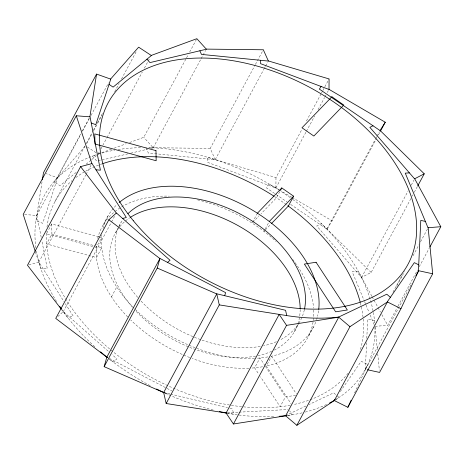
<?xml version="1.0" encoding="UTF-8"?>
<svg xmlns="http://www.w3.org/2000/svg" width="464" height="464" viewBox="0 0 464 464"><rect width="100%" height="100%" fill="white"/><g stroke="black" fill="none" stroke-linecap="round" stroke-linejoin="round"><path stroke-width="0.35" stroke-dasharray="2.32 1.74" d="M275.981 177.555L275.9 188.082L207.472 162.29L207.594 157.296L275.981 177.555L302.018 129.201M98.832 236.843L51.736 223.961L51.91 234.065L46.603 243.931L96.471 257.566L101.778 247.706L51.91 234.065M366.589 342.71L365.354 369.298L367.384 369.744M366.786 338.401L367.691 319L374.471 320.549L374.68 322.706M42.027 181.905L35.943 220.829L42.7 223.294L57.664 177.758L46.139 173.658M354.56 392.904L367.743 364.559L361.236 361.253L339.903 392.161M36.784 215.453L80.98 133.371M82.348 130.825L89.204 118.1M57.495 177.7L81.136 133.794M82.505 131.248L89.361 118.523M91.072 115.345L108.547 82.894M54.984 201.602L85.132 145.609M86.501 143.069L93.009 130.976M93.357 130.343L96.094 125.251M97.463 122.705L102.602 113.164M86.565 143.886L92.052 133.707M93.763 130.529L101.987 115.258M114.66 91.715L119.115 83.445M121.51 78.99L136.584 50.994M51.736 223.961L46.423 233.827L94.215 246.894M38.785 262.224L85.718 175.05M86.06 174.418L91.205 164.871M98.124 154.06L99.499 151.513M100.868 148.967L106.691 138.15M107.033 137.518L142.32 71.978M144.379 68.162L147.801 61.799M148.144 61.161L149.86 57.983M129.555 142.523L143.741 137.315L186.226 58.418M186.569 57.78L188.28 54.595M189.654 52.055L196.846 38.692M103.025 225.226L108.338 215.366M63.226 311.692L111.192 222.616M111.534 221.978L114.62 216.253M153.184 147.732L200.808 59.288M201.15 58.65L205.604 50.379M115.606 232.632L118.593 227.087M118.923 226.467L120.913 222.772M111.453 296.861L116.76 286.996M146.009 147.645L148.352 153.027L215.296 159.697L210.215 148.399L255.096 65.047M255.438 64.409L263.32 49.776M215.238 159.564L263.883 69.211M264.231 68.573L265.257 66.665M265.599 66.027L267.653 62.211M306.472 120.93L321.204 93.571M321.546 92.933L322.573 91.025M322.915 90.387L329.08 78.932M257.41 213.202L252.097 223.062L259.063 215.847M275.9 187.961L306.049 131.967M306.391 131.329L314.615 116.058M318.037 109.695L324.551 97.608M324.893 96.97L325.919 95.062M327.288 92.516L328.321 90.608M279.786 191.638L276.469 197.803L261.052 213.782M264.961 229.489L263.964 231.339L270.93 224.118M265.292 228.874L269.277 221.473M326.987 229.088L375.289 139.368M375.631 138.736L376.664 136.828M377.006 136.19L379.401 131.735M290.638 204.404L326.923 229.187L332.154 220.852L376.345 138.771M378.404 134.954L379.772 132.408M315.659 322.196A116.806 74.924 28.3 0 1 271.637 356.149L266.324 366.009L291.038 403.715M294.321 331.795L298.973 323.164M308.525 336.209L313.832 326.343M295.701 395.328L285.441 396.882L280.128 406.742L260.519 376.82M361.589 277.391L408.181 190.855M411.266 185.13L414.004 180.038M371.148 272.432L321.424 223.631L316.755 225.962L361.473 277.449L371.148 272.432L410.889 198.621M412.258 196.075L412.943 194.805M414.311 192.258L417.739 185.896M392.973 292.198L402.224 275.019M396.621 286.259L404.504 271.62M413.07 255.716L418.893 244.899M420.604 241.715L427.46 228.99M375.04 326.343L387.695 325.334L397.631 306.878M397.973 306.246L417.501 269.978M419.218 266.794L429.154 248.344M365.522 369.338L411.771 283.44M85.063 146.34L53.969 181.714L60.001 185.739L76.641 172.011M57.762 316.593L63.319 311.611L108.802 351.718M86.072 164.227L91.066 160.109M91.623 159.651L97.724 154.616M336.017 399.44L339.033 397.451L333.68 392.834L308.943 404.573M285.511 415.698L306.339 405.809M111.546 149.135L92.388 156.165L96.877 161.211L127.907 153.862M114.011 148.231L126.301 143.718M28.814 264.903L38.918 262.189L63.974 301.588M130.732 153.195L147.656 149.188M150.475 148.521L153.3 147.854L143.741 137.315M287.257 415.558L292.216 414.781L289.513 410.652M227.43 412.803L238.252 412.212M238.972 412.177L288.016 409.515M210.215 148.399L148.892 147.68A182.509 117.067 28.3 0 1 290.389 197.739M24.575 214.507L36.946 215.464L41.232 237.516M227.227 413.192L233.612 414.207L232.487 408.929L228.271 407.92M163.624 392.416L169.952 393.93M170.653 394.098L227.569 407.752M99.522 237.034L101.604 237.603L96.292 247.463L94.905 247.086M165.172 393.205L169.157 394.939M109.394 358.399L171.877 390.937M279.026 189.788L268.824 183.819L266.255 187.746L287.071 201.968M279.374 189.991L291.792 197.252M292.152 197.461L332.154 220.852M87.336 146.978L97.527 153.665M109.214 359.008L113.239 362.059L116.922 358.881L112.05 354.583M61.463 309.401L67.727 317.538L73.225 316.135L64.357 302.192M271.637 356.149L296.345 393.855M265.043 365.76L259.944 357.976L254.637 367.842L258.953 374.425M265.437 366.357L285.441 396.882M371.896 296.316L358.301 271.353L352.164 271.776L364.356 301.061M372.134 296.757L377.737 307.04M378.015 307.551L380.48 312.086M381.82 314.54L387.695 325.334M364.634 301.728L365.742 304.39M366.021 305.057L369.066 312.376M370.179 315.039L374.61 325.687M35.444 251.975L40.745 268.238L47.316 268.813L41.789 240.358M375.109 327.027L377.447 350.819M377.725 353.684L379.355 370.249M300.167 309.447A102.202 65.557 28.3 0 1 274.27 350.088M271.718 351.294A102.202 65.557 28.3 0 1 258.1 355.656M255.629 356.143A102.202 65.557 28.3 0 1 135.244 310.399M132.402 307.232A102.202 65.557 28.3 0 1 118.198 228.677M119.782 226.664A102.202 65.557 28.3 0 1 129.589 217.877M313.693 310.039A116.806 74.924 28.3 0 1 265.837 366.113M262.578 366.757A116.806 74.924 28.3 0 1 251.685 368.08M248.855 368.242A116.806 74.924 28.3 0 1 192.166 358.469M189.695 357.529A116.806 74.924 28.3 0 1 130.686 319.963M127.745 317.016A116.806 74.924 28.3 0 1 96.582 244.447M97.689 238.392A116.806 74.924 28.3 0 1 169.256 196.127M197.432 199.839A116.806 74.924 28.3 0 1 276.126 241.518M292.691 259.469A116.806 74.924 28.3 0 1 313.571 308.09M348.116 373.236A170.271 109.22 28.3 0 1 292.917 404.689M290.209 405.229A170.271 109.22 28.3 0 1 124.984 360.824A170.271 109.22 28.3 0 1 46.58 231.084M46.986 227.024A170.271 109.22 28.3 0 1 71.995 180.647M75.823 177.579A170.271 109.22 28.3 0 1 83.938 172.167M85.492 171.268A170.271 109.22 28.3 0 1 102.26 163.786M274.41 196.463A170.271 109.22 28.3 0 1 287.274 205.291M360.429 303.004A170.271 109.22 28.3 0 1 359.902 351.167M374.918 327.085A182.509 117.067 28.3 0 1 335.687 399.574M326.534 404.486A182.509 117.067 28.3 0 1 304.906 412.177M302.081 412.861A182.509 117.067 28.3 0 1 286.961 415.524M273.685 416.62A182.509 117.067 28.3 0 1 227.58 413.175M213.243 410.083A182.509 117.067 28.3 0 1 165.068 393.083M150.179 385.677A182.509 117.067 28.3 0 1 109.272 358.997M94.801 346.747A182.509 117.067 28.3 0 1 61.637 309.227M56.579 301.536A182.509 117.067 28.3 0 1 36.47 251.268M35.948 247.938A182.509 117.067 28.3 0 1 96.129 154.848M98.142 154.199A182.509 117.067 28.3 0 1 114.596 150.179M118.047 149.594A182.509 117.067 28.3 0 1 141.131 147.662M292.709 199.41A182.509 117.067 28.3 0 1 374.68 322.88M267.838 356.903A116.806 74.924 28.3 0 1 257.271 358.202M254.562 358.359A116.806 74.924 28.3 0 1 101.871 234.755M103.002 228.526A116.806 74.924 28.3 0 1 116.545 204.966M318.577 310.752A116.806 74.924 28.3 0 1 317.521 316.274M317.173 317.614A116.806 74.924 28.3 0 1 316.576 319.603M304.326 309.894A102.202 65.557 28.3 0 1 279.583 340.228M276.376 341.719A102.202 65.557 28.3 0 1 263.546 345.761M260.275 346.399A102.202 65.557 28.3 0 1 141.033 301.049M137.709 297.366A102.202 65.557 28.3 0 1 122.722 219.919"/><path stroke-width="0.7" d="M260.658 60.303L260.577 63.667L329.005 89.459L329.08 78.932L268.337 60.941M42.352 179.829L43.465 172.707L96.57 74.083L110.768 79.135L95.804 124.671L91.251 123.012M89.888 116.829L96.57 74.083M164.511 392.921L104.145 366.664L106.848 357.071M104.145 366.664L157.25 268.041L159.952 258.448L225.614 292.645L224.692 295.701M334.979 399.295L334.155 400.484L347.861 407.305L351.173 400.183M347.861 407.305L400.96 308.682L418.627 270.715L415.883 275.802M95.99 169.801L100.421 170.189L90.051 116.841L76.305 115.78L23.2 214.403L35.223 251.291M122.624 218.457L126.33 217.512L92.023 163.566L80.585 166.634L27.486 265.257L61.091 308.92M167.545 262.404L170.027 260.258L116.423 212.988L108.843 219.779L55.738 318.403L107.491 357.698M106.813 357.181L159.918 258.558L108.843 219.779M163.659 392.55L216.758 293.927L157.25 268.041M280.784 189.788L281.781 187.937L293.648 196.208L288.335 206.074L271.423 223.602M226.513 413.082L166.17 403.518L219.275 304.894L216.729 293.793L285.586 310.306L286.717 315.584A182.509 117.067 28.3 0 0 338.616 317.074L386.785 294.211L390.392 297.325M226.078 413.012L279.177 314.389L286.537 325.363L233.433 423.986L225.991 412.879M380.457 131.138L385.253 122.229L329.005 89.337M285.644 415.808L338.749 317.185L286.537 325.363M417.739 185.896L424.247 173.809L380.086 130.465M285.511 415.698L296.85 425.308L349.955 326.685L387.423 301.942L334.318 400.565M429.838 247.068L440.8 226.71L414.688 178.768M428.144 227.72L432.674 273.789L379.569 372.412L367.384 369.744M385.253 122.229L380.028 130.564L319.354 89.123L321.088 86.478M110.6 79.077L138.643 47.171L151.38 55.535L113.106 87.116L109.04 84.402M257.41 213.202L281.781 187.937M269.277 221.473L293.648 196.208M296.85 425.308L334.817 400.235M424.247 173.809L414.578 178.826L369.86 127.339L373.01 125.767M151.229 55.436L196.846 38.692L206.399 49.23L149.982 62.588L146.955 59.189M233.433 423.986L286.549 415.669M440.8 226.71L427.994 227.731L405.263 173.153L409.405 172.869M206.289 49.109L263.32 49.776L268.401 61.074L201.457 54.404L199.874 50.773M219.275 304.894L286.717 315.584M432.674 273.789L418.458 270.674L420.79 220.377L425.36 221.421M400.96 308.682L387.26 301.861L414.34 262.63L418.725 264.857M338.616 317.074L349.955 326.685M80.585 166.634L116.331 213.069M76.305 115.78L91.889 163.601M163.624 392.416L166.17 403.518M130.164 217.494A102.202 65.557 28.3 0 1 235.851 224.385A102.202 65.557 28.3 0 1 300.167 308.728M102.88 163.577A170.271 109.22 28.3 0 1 273.812 196.075M287.842 205.709A170.271 109.22 28.3 0 1 360.226 302.209M335.089 399.939A182.509 117.067 28.3 0 1 329.521 403.013M286.253 415.611A182.509 117.067 28.3 0 1 279.195 416.295M226.873 413.047A182.509 117.067 28.3 0 1 219.298 411.504M164.413 392.782A182.509 117.067 28.3 0 1 156.6 389.006M107.607 357.68A182.509 117.067 28.3 0 1 100.549 351.834M61.231 308.635A182.509 117.067 28.3 0 1 59.63 306.281M127.96 213.684A102.202 65.557 28.3 0 1 241.651 214.791A102.202 65.557 28.3 0 1 304.477 309.215M119.161 202.588A116.806 74.924 28.3 0 1 245.352 206.144A116.806 74.924 28.3 0 1 318.745 309.343M331.893 96.773L301.983 127.78L313.85 136.051L343.76 105.05L331.893 96.773M316.059 262.247L304.372 264.08L335.658 311.82L347.35 309.993L316.059 262.247M155.979 150.643L94.784 133.905L94.963 144.008L156.159 160.747L155.979 150.643M133.394 220.777A170.271 109.22 28.3 0 0 405.316 268.853A170.271 109.22 28.3 0 0 235.486 61.144A170.271 109.22 28.3 0 0 133.394 220.777"/></g></svg>
